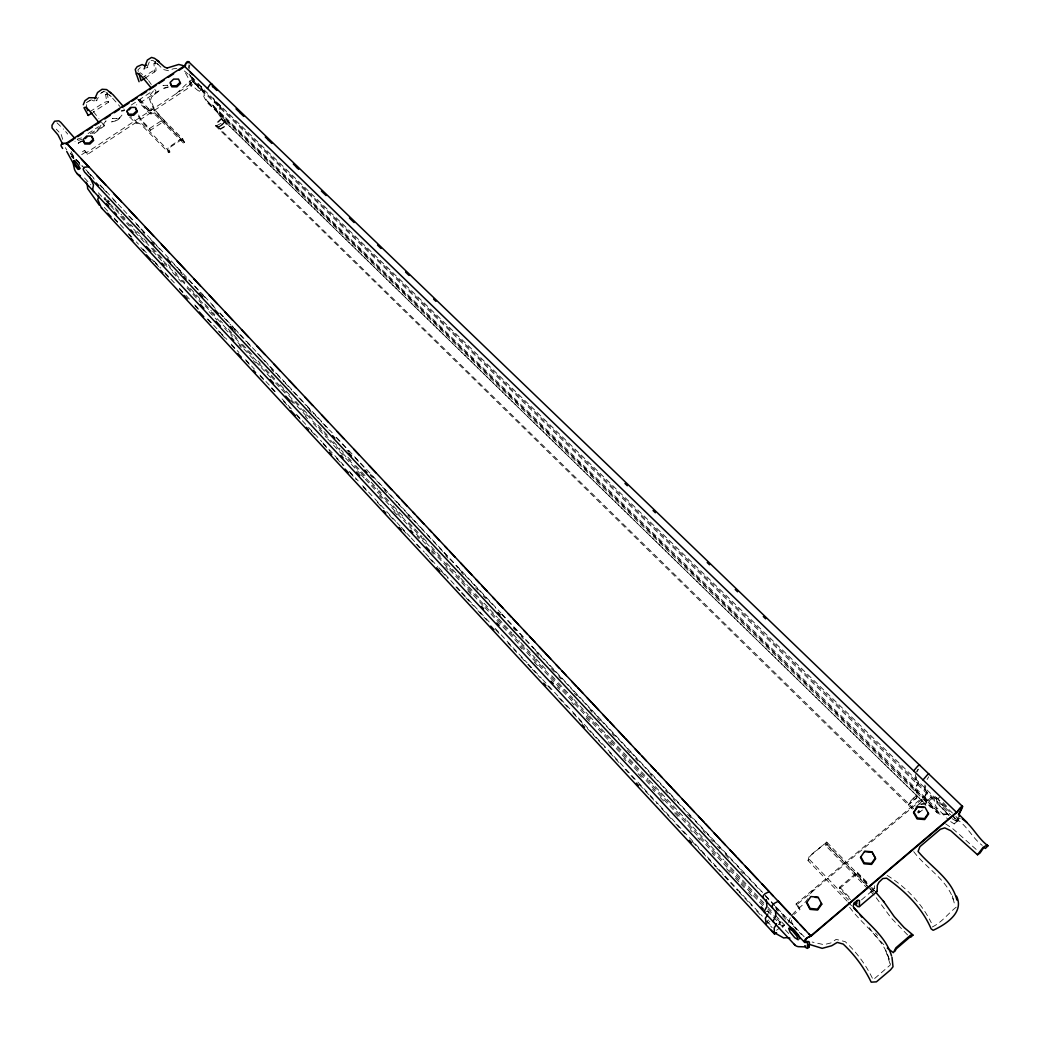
<?xml version="1.0" encoding="UTF-8"?>
<svg xmlns="http://www.w3.org/2000/svg" width="1040" height="1040" viewBox="0 0 1040 1040"><rect width="100%" height="100%" fill="white"/><g stroke="black" fill="none" stroke-linecap="round" stroke-linejoin="round"><path stroke-width="0.75" stroke-dasharray="5 3.75" d="M912.431 809.107L215.553 125.84L216.489 123.032L221.429 118.235L925.704 804.336L221.429 118.235M867.035 883.623L857.259 873.613L857.285 872.261L839.657 887.159L839.657 888.485L850.473 899.691M936.793 797.745L936.728 800.553L939.419 805.428L949.026 815.607M861.497 899.873L874.484 888.836L874.588 885.768M915.707 774.514L915.187 782.028L917.592 782.795L914.576 790.66L916.981 791.245L916.526 797.576L908.908 803.985L916.396 795.184L908.401 803.283L908.336 804.96L916.864 797.992L917.722 790.257A10.491 2.912 -45.2 0 1 918.19 783.965A8.489 2.366 -45.1 0 0 918.359 781.638L916.162 781.352L916.474 776.815M952.432 813.007L935.233 796.354L927.511 801.853L927.641 800.384L923.676 796.536L923.559 798.005L796.211 905.203L800.072 909.285L794.014 914.394M924.898 785.005L924.417 790.985L926.809 791.713L923.845 798.07L923.949 799.89L926.12 800.137L925.6 806.429M925.756 785.785L925.392 790.296L927.576 790.569A8.515 2.34 -45.1 0 1 927.381 792.883A10.53 2.873 -45.2 0 0 926.861 799.136L926.562 805.61M958.1 817.349L957.736 820.482A5.72 1.664 48.4 0 1 956.384 820.859L953.602 819.39M788.749 922.623C790.439 910.715 805.805 906.555 809.51 895.063M791.557 920.062L791.856 922.818L796.536 929.825M776.841 918.684L783.497 925.808L782.808 927.225M188.461 67.99L188.994 64.818M189.059 69.095L189.865 65.13M143.975 69.615L144.586 67.522M935.233 796.354L934.089 802.789L936.767 807.664L948.441 819.858M950.651 821.613L954.213 823.901L955.422 820.3L958.087 818.038L962.26 818.857M954.213 823.901L956.878 821.639L958.087 818.038M94.172 133.536L104.143 125.957L106.002 120.835L100.36 128.245L92.547 133.588M105.352 200.382L105.456 198.887L104.039 198.692M88.998 101.036L90.532 100.048L86.333 102.765L86.489 107.12M779.012 922.779L780.286 922.376L778.7 924.69L781.339 921.648L779.233 922.09M775.736 915.642L784.537 925.08L783.081 927.485M193.362 78.884L188.591 82.017L189.306 83.889L194.077 80.743L196.261 81.068L183.872 70.551C188.799 77.662 191.204 86.853 199.368 91.312L199.927 90.181L196.833 82.433M199.368 91.312L202.098 88.751L200.928 85.501M153.439 90.909L149.617 95.576L149.201 98.657L152.646 106.99L156.403 112.619M138.398 116.35L142.168 121.992L150.371 130.312L164.645 120.874L154.752 109.642L150.592 100.048L151.541 97.045L154.44 94.536L156.13 91.312L154.739 89.336M108.979 204.243L109.525 203.255M916.643 771.42L917.904 769.301M916.955 771.888L918.567 769.158M927.095 779.532L928.72 776.802M98.358 97.5L96.135 100.828L97.851 100.204L93.626 100.893L91.507 99.879M144.768 78.312L154.453 71.994L153.985 63.752L157.053 60.463M100.945 125.307L98.904 128.18L89.739 134.186M810.459 893.776L814.255 888.615M106.262 98.683L105.651 94.64L109.187 91.702M149.318 61.984L146.523 68.614L147.836 67.574L143.676 68.224M917.475 812.162L918.905 810.472M919.113 810.771L917.969 812.864L922.506 809.51M107.185 92.625L108.667 102.089L93.054 112.229M939.484 797.186L937.963 798.785L941.564 804.466L946.699 808.561M915.603 807.248L922.181 800.813L919.1 804.323M221.884 118.742L216.944 123.539L216.645 125.658L915.642 810.589M176.371 93.561L188.591 82.017L190.736 84.11L191.464 85.982L87.438 154.427L84.513 150.423L79.599 153.647M849.641 907.27C863.2 926.172 886.899 940.186 890.383 964.912L873.132 979.797C866.385 965.406 856.895 952.458 845.208 941.668L836.186 939.367L830.96 942.903L823.953 944.684L812.136 942.019M957.528 820.898L958.529 820.053M154.453 71.994L156.039 70.642L155.428 61.724M839.657 888.485L857.259 873.613M796.211 905.203L796.146 903.864L923.676 796.536M927.641 800.384L933.465 795.47M922.467 810.043L917.384 813.839M767.715 923.221L769.86 921.414M847.119 901.134L808.015 860.548L809.354 859.417L809.276 857.376L810.602 855.569L824.382 844.051L825.747 843.609L868.712 887.653M874.016 895.141L825.786 845.676L827.125 844.558L826.709 842.101L809.237 856.206L808.015 860.548M140.296 67.6L137.904 69.927L138.996 74.269M154.44 94.536L160.199 90.025L136.487 104.936M153.985 63.752L155.48 62.595L157.989 64.415M776.49 930.28L779.922 927.836M768.833 919.997L766.558 921.609L772.148 927.654M82.108 140.712L78.195 143.39L82.511 141.388L77.415 142.792L74.997 141.388M129.532 116.935L136.032 123.318L139.516 123.513L141.635 125.138L168.792 152.737L169.897 152.009L168.779 149.305L169.507 147.667L180.83 140.153L182.299 140.322L183.391 143.026L184.496 142.298L182.741 138.879L155.181 111.254L151.957 108.888L147.433 108.55L148.694 108.849L138.983 98.501M138.606 114.998L141.401 120.172L149.604 128.492L163.904 119.067M81.679 154.661L85.371 152.243M84.513 150.423L86.593 152.607L190.736 84.11M131.274 105.027L152.477 91.117M88.075 133.562L98.566 126.685M932.256 926.965C942.006 922.363 948.402 913.094 956.566 906.919M89.765 111.813L104 102.518L107.575 101.4L108.667 102.089M141.7 78.078L152.581 71.084L156.039 70.642M105.014 91.728L103.493 91.611L98.995 94.536M101.621 92.82L103.493 91.611M86.333 102.765L87.789 101.829M782.21 926.211L783.497 925.808M782.444 925.535L784.537 925.08M920.296 804.154L924.222 803.322L936.663 808.665A19.461 9.425 -29.4 0 0 948.662 813.501A16.965 8.333 -29.7 0 1 949.962 813.696M921.284 804.557L923.247 804.141L935.207 808.977C936.871 817.414 946.01 812.838 951.34 815.49M105.651 94.64L107.601 93.86M168.155 86.827L162.123 88.764L168.142 87.308M77.389 139.113L81.523 137.852M81.887 139.334L78.663 140.322L76.232 139.165M779.207 923.325L780.806 922.922M124.098 110.344L121.264 110.955L124.449 110.968M107.159 202.033L108.758 202.917M176.813 68.419L172.991 68.861L168.987 70.863L163.111 69.459L157.261 63.57M107.081 201.266L109.525 201.864L106.392 198.523L106.405 199.901M103.961 197.912L105.443 197.743M874.484 888.836L872.508 887.848M151.099 60.567L152.958 60.463L156.182 62.79M765.7 911.638L768.196 911.586L768.638 913.198M182.741 138.879L180.531 139.204L168.129 147.745L167.674 150.046L168.792 152.737M955.422 820.3L959.504 821.197C968.383 828.269 973.115 838.539 982.254 845.39M216.645 125.658L222.417 122.642L222.43 120.913C219.05 108.498 203.294 104.728 202.761 91.338C201.175 86.151 194.792 85.371 192.699 80.561A4.095 0.91 56.6 0 1 191.321 78L190.294 75.309M951.665 815.763L957.385 820.014A5.72 1.664 48.4 0 0 958.737 819.637M887.12 875.42C905.372 886.522 921.804 903.344 931.281 922.753M219.57 104.858L216.541 103.298L214.942 99.021M952.12 818.61L956.878 821.639M201.539 89.882C195.858 86.164 191.425 80.548 189.358 74.061M945.542 823.784L953.407 829.218L976.859 850.018M201.552 87.009L196.937 81.965M148.525 110.5L147.745 109.954L151.034 110.006L154.817 112.736L182.299 140.322M192.14 77.467A4.095 0.91 56.6 0 0 193.505 80.028L195.234 82.628L200.473 86.359L951.951 814.177M140.049 72.644L142.545 74.49M56.966 122.824L63.544 129.207M137.839 99.255L143.663 106.21L151.476 113.165L155.038 113.295L157.183 114.894L184.496 142.298M106.054 92.534L111.215 96.668L120.016 106.548M872.469 889.187L874.549 890.812M946.647 806.221L941.226 800.553M776.048 906.828L776.516 910.221M109.161 94.952L111.215 96.668M215.553 125.84L218.907 126.698L223.197 123.838L223.873 122.382L213.07 105.456A14.586 13.884 57.9 0 1 203.853 91.481A12.662 12.077 55.7 0 0 200.473 86.359M195.234 82.628L950.586 814.71M195.221 83.902L948.974 814.905M213.07 105.456L936.663 808.665M213.057 106.717L935.207 808.977M189.306 83.889L191.464 85.982M207.844 101.751L938.561 812.37M207.844 103.025L937.092 812.682M907.569 934.934L891.02 917.8L875.134 896.285M883.831 944.684L873.106 933.14L867.919 925.821M183.391 143.026L156.091 115.609L153.959 114.01L150.397 113.867L146.861 110.76L141.843 105.378L138.151 99.489M169.897 152.009L142.727 124.423L140.608 122.798L137.124 122.603L129.61 115.141M857.285 872.261L868.153 883.389M826.709 842.101L869.804 886.236M870.948 887.393L874.341 890.877M827.125 844.558L868.634 887.094M869.752 888.238L875.368 893.984M869.843 888.81L875.498 894.608M839.657 887.159L850.486 898.378M809.354 859.417L848.471 899.977M848.237 902.291L851.591 905.762M796.146 903.864L799.994 907.959L800.072 909.285M56.303 129.194L59.072 132.132M70.226 153.023L84.643 168.428M85.761 169.611L89.089 173.16M90.194 174.356L95.745 180.271M100.191 185.016L122.395 208.728M123.5 209.911L170.131 259.714M171.236 260.897L203.424 295.269M204.542 296.465L215.644 308.321M220.077 313.053L233.402 327.288M234.52 328.471L332.202 432.796M336.648 437.541L500.942 613.002M502.06 614.185L804.206 936.845M70.499 153.777L74.724 158.301M75.79 159.432L82.134 166.218M87.581 172.042L94.237 179.153M99.788 185.081L102.011 187.447M103.116 188.63L108.667 194.558M113.113 199.303L116.441 202.852M128.648 215.904L131.976 219.453M136.409 224.198L139.737 227.747M140.855 228.943L146.406 234.871M150.839 239.603L155.285 244.348M156.39 245.531L161.941 251.459M174.148 264.498L177.476 268.06M178.581 269.243L184.132 275.171M188.578 279.916L193.011 284.661M194.129 285.844L200.785 292.955M201.89 294.138L207.441 300.066M211.887 304.811L215.215 308.36M219.648 313.105L222.976 316.667M224.094 317.85L230.75 324.961M231.855 326.144L238.511 333.255M239.629 334.451L246.285 341.562M247.39 342.745L252.941 348.673M257.387 353.418L260.715 356.967M261.82 358.15L268.476 365.274M269.594 366.457L276.25 373.568M277.355 374.751L284.024 381.862M285.129 383.045L291.785 390.169M292.903 391.352L306.215 405.574M307.32 406.757L313.989 413.868M315.094 415.064L321.75 422.175M322.868 423.358L329.524 430.469M336.18 437.58L349.505 451.802M355.043 457.73L359.489 462.475M360.594 463.658L366.145 469.586M370.591 474.331L397.215 502.788M398.333 503.971L404.989 511.082M406.094 512.265L420.524 527.683M421.642 528.866L442.728 551.382M443.833 552.578L458.263 567.983M459.368 569.166L496.002 608.296M501.54 614.211L533.728 648.596M534.833 649.779L670.241 794.404M671.346 795.6L761.241 891.618M765.479 896.142L774.215 905.476M775.307 906.646L801.515 934.635M71.656 156.065L73.866 158.431M142.662 231.959L144.885 234.325M180.401 272.285L182.611 274.651M233.662 329.212L235.885 331.578M271.401 369.538L273.611 371.904M309.127 409.851L311.35 412.23M346.866 450.177L349.076 452.556M370.162 475.085L372.385 477.464M384.592 490.503L386.815 492.882M407.901 515.411L410.111 517.777M445.627 555.737L447.85 558.103M461.162 572.338L463.385 574.704M475.592 587.756L477.815 590.122M483.353 596.063L485.576 598.429M513.318 628.082L515.541 630.448M521.092 636.376L523.315 638.755M536.627 652.99L538.85 655.356M551.057 668.408L554.385 671.957M558.818 676.702L561.041 679.081M574.353 693.303L576.576 695.682M589.901 709.917L592.111 712.283M597.662 718.211L599.885 720.59M612.092 733.629L614.315 736.008M627.627 750.23L629.85 752.609M635.401 758.537L637.611 760.916M649.818 773.955L652.041 776.334M665.353 790.556L667.576 792.935M673.127 798.863L675.35 801.229M687.557 814.281L690.885 817.843M703.092 830.882L705.315 833.261M710.853 839.189L713.076 841.555M717.522 846.3L719.732 848.679M725.283 854.607L728.611 858.156M740.818 871.208L743.041 873.574M775.983 908.778L778.154 911.105M782.509 915.759L785.759 919.243M71.383 156.416L73.502 158.678M147.94 110.058L142.922 104.676L139.23 98.774M115.063 207.805L121.719 214.929M122.824 216.125L125.034 218.491M130.585 224.432L132.795 226.811M137.228 231.556L139.451 233.935M143.884 238.68L147.212 242.242M152.75 248.183L162.721 258.869M168.272 264.81L170.482 267.189M174.915 271.934L177.138 274.313M182.676 280.241L184.886 282.62M190.437 288.561L200.408 299.247M204.841 303.992L211.497 311.116M212.602 312.312L214.825 314.678M220.363 320.619L222.573 322.998M228.124 328.939L232.557 333.684M233.662 334.867L238.095 339.625M242.528 344.37L253.617 356.252M258.05 360.997L260.26 363.376M265.811 369.317L270.244 374.062M271.349 375.245L275.782 380.003M280.215 384.748L291.304 396.63M295.737 401.375L299.052 404.937M303.485 409.682L307.931 414.44M309.036 415.623L313.469 420.381M317.902 425.126L328.978 436.995M333.424 441.753L340.067 448.877M341.172 450.06L343.395 452.439M347.828 457.184L351.156 460.746M355.589 465.504L366.665 477.373M371.098 482.131L377.754 489.255M378.859 490.438L381.082 492.817M385.515 497.562L388.843 501.124M393.276 505.882L404.352 517.751M408.785 522.509L422.084 536.757M423.202 537.94L426.53 541.502M430.963 546.26L442.039 558.129M446.472 562.874L459.771 577.135M460.889 578.318L467.532 585.442M468.637 586.625L474.188 592.566M475.293 593.762L479.726 598.507M484.159 603.252L497.458 617.5M498.576 618.696L511.875 632.944M512.98 634.127L519.623 641.251M520.741 642.447L535.145 657.878M536.25 659.074L547.339 670.943M551.772 675.701L557.31 681.629M558.428 682.825L572.832 698.256M573.937 699.452L588.354 714.883M589.459 716.066L610.519 738.634M611.624 739.817L648.206 779.012M649.311 780.195L685.893 819.39M686.998 820.573L715.819 851.448M716.924 852.644L723.58 859.768M724.685 860.951L766.805 906.074M767.91 907.27L773.448 913.198M105.456 198.887L108.576 202.241M109.694 203.424L766.87 907.985M767.975 909.181L775.736 917.488M84.513 177.996L90.896 184.834M98.332 192.816L104.975 199.94M106.093 201.136L109.408 204.698M110.513 205.881L114.946 210.639M120.484 216.58L129.35 226.096M134.888 232.037L144.859 242.736M152.62 251.056L157.04 255.801M158.158 256.997L167.011 266.5M172.549 272.441L181.415 281.957M186.953 287.898L201.357 303.342M209.105 311.662L216.866 319.982M224.614 328.302L232.375 336.622M237.913 342.563L260.065 366.34M261.17 367.523L271.141 378.222M275.574 382.98L286.65 394.862M291.083 399.62L308.815 418.626M313.235 423.384L326.534 437.645M327.639 438.841L359.762 473.304M360.88 474.487L364.195 478.062M365.3 479.245L378.599 493.506M379.704 494.702L411.827 529.165M416.26 533.923L427.336 545.805M431.769 550.55L483.834 606.411M484.939 607.607L762.996 905.918M767.429 910.676L789.36 934.206M238.953 345.15L241.163 347.529M253.318 360.581L255.541 362.96M290.927 400.946L293.137 403.325M305.292 416.377L307.502 418.756M379.379 495.924L381.589 498.29M393.757 511.355L397.072 514.917M416.975 536.276L419.185 538.655M431.353 551.72L433.563 554.086M445.731 567.151L447.941 569.517M467.844 590.889L471.159 594.451M519.818 646.685L522.028 649.064M534.196 662.116L537.511 665.678M557.414 687.05L559.624 689.429M571.792 702.481L574.002 704.86M586.17 717.912L589.485 721.474M608.283 741.663L611.598 745.225M623.766 758.277L625.976 760.656M638.131 773.708L641.459 777.27M652.509 789.152L654.719 791.518M660.257 797.459L663.572 801.021M674.622 812.89L677.95 816.452M690.105 829.504L692.315 831.883M697.853 837.824L700.063 840.19M712.218 853.255L714.441 855.621M726.596 868.686L729.911 872.248M735.449 878.176L739.869 882.934M740.974 884.117L744.289 887.679M748.709 892.424L752.037 895.986M104.26 207.376L108.68 212.134M114.205 218.088L124.137 228.787M128.557 233.545L131.872 237.107M136.279 241.865L138.489 244.244M142.909 249.002L147.329 253.76M153.946 260.897L160.576 268.034M164.996 272.792L174.928 283.491M179.348 288.249L184.86 294.19M185.965 295.386L190.385 300.144M194.805 304.902L199.212 309.66M208.052 319.163L212.472 323.921M213.577 325.117L226.824 339.378M231.244 344.136L238.966 352.469M245.596 359.606L254.423 369.109M259.948 375.063L277.615 394.082M282.035 398.84L291.967 409.552M296.387 414.31L307.424 426.192M308.529 427.388L321.776 441.649M322.881 442.845L343.863 465.439M349.375 471.38L358.215 480.896M362.635 485.654L373.672 497.549M374.777 498.732L395.759 521.326M396.864 522.522L400.166 526.084M401.271 527.28L410.111 536.796M411.216 537.979L424.463 552.253M425.568 553.436L437.71 566.527M438.815 567.71L460.902 591.5M462.007 592.683L490.711 623.61M495.131 628.355L527.15 662.844M528.255 664.04L541.502 678.301M542.607 679.497L658.541 804.362M659.646 805.558L762.333 916.149M766.74 920.907L772.369 926.965M114.296 218.881L117.611 222.456M128.661 234.364L130.884 236.743M140.829 247.468L146.354 253.422M151.879 259.376L154.089 261.755M155.194 262.951L159.614 267.709M165.152 273.663L169.572 278.434M179.517 289.146L183.937 293.917M195 305.825L198.315 309.4M207.155 318.929L211.575 323.687M218.205 330.837L220.415 333.216M221.52 334.412L224.835 337.974M231.478 345.124L235.898 349.895M245.843 360.607L250.263 365.378M260.221 376.09L264.641 380.861M271.271 387.998L276.796 393.952M283.426 401.102L290.056 408.252M296.699 415.389L302.224 421.343M311.064 430.872L316.589 436.826M323.232 443.976L329.862 451.126M336.492 458.276L343.122 465.413M349.752 472.563L356.395 479.713M363.025 486.85L368.55 492.804M377.39 502.333L381.81 507.104M389.558 515.437L395.083 521.391M402.818 529.724L408.343 535.691M416.078 544.024L421.616 549.978M429.351 558.311L434.876 564.265M441.506 571.415L448.136 578.565M455.884 586.898L460.304 591.656M461.409 592.852L464.724 596.427M465.829 597.623L473.564 605.956M477.984 610.714L486.837 620.243M495.677 629.772L501.202 635.726M507.832 642.876L516.672 652.405M521.105 657.163L526.63 663.117M527.735 664.313L531.05 667.888M532.155 669.071L539.89 677.417M547.625 685.75L553.163 691.704M558.688 697.658L567.528 707.187M573.053 713.141L583.011 723.866M587.431 728.624L591.851 733.395M592.956 734.578L597.376 739.349M598.481 740.532L605.111 747.682M609.531 752.453L619.489 763.165M625.014 769.119L634.959 779.844M639.379 784.602L649.337 795.327M650.442 796.51L657.072 803.66M661.492 808.418L671.437 819.143M675.857 823.901L685.815 834.626M692.445 841.776L701.285 851.305M702.39 852.488L715.663 866.788M716.768 867.971L723.398 875.121M724.503 876.304L737.763 890.604M738.868 891.787L752.141 906.087M756.561 910.845L762.086 916.799M144.742 76.453L147.628 79.599M875.498 933.127L877.578 935.454M93.392 111.644L98.917 118.56M913.705 851.63C926.51 868.92 949.429 880.763 954.213 902.993L952.302 895.921M65.676 131.612L67.678 134.069M955.877 816.335L959.504 821.197M148.59 80.652L151.307 84.5M101.595 122.278L104.143 125.957M65.299 147.654L66.742 149.838M953.108 815.295L955.097 819.091M71.162 151.619L74.087 157.404M77.857 160.862L80.028 165.152M123.812 108.875L124.631 110.526M86.593 152.607L87.438 154.427M149.604 128.492L150.371 130.312M888.901 958.698L885.651 950.287L890.383 964.912M213.538 97.994L215.657 103.649L219.232 105.937L219.83 107.9L219.037 112.632L220.22 115.076L223.223 116.597L226.213 124.618L225.667 125.827L219.895 128.843L219.661 127.491L225.134 121.914L224.679 121.407L218.816 127.634L219.687 129.805L226.902 125.333L223.626 115.713A7.878 5.408 -46.9 0 1 220.662 107.77A6.357 4.394 -46.6 0 0 220.051 105.391M61.191 134.537L62.699 139.308M825.747 843.609L825.786 845.676M121.953 115.102L117.676 120.393L111.592 121.901L117.702 119.938L121.953 115.102M167.479 85.28L162.968 85.397L167.479 85.28M117.078 118.469L112.45 118.469L117.078 118.469M150.072 110.123L149.24 110.344L150.215 110.214"/><path stroke-width="1.5" d="M856.817 900.861L856.778 903.89L854.815 902.863M854.802 904.176L857.909 906.659L859.378 906.581L859.469 900.549L857.779 900.224L853.905 903.058L853.164 906.568C866.021 922.805 885.482 935.038 891.501 955.825M859.378 906.581L877.097 891.514L877.318 885.391L878.93 882.271L882.817 878.527L886.587 878.176C904.969 890.955 922.181 907.92 931.138 928.85L933.14 930.293C945.516 924.612 964.574 912.535 956.514 896.168M807.716 947.18A5.85 1.196 50.1 0 0 808.795 947.05C811.291 937.469 805.909 944.242 805.558 939.952L805.883 939.302A3.211 0.845 -43.8 0 1 808.08 937.417L810.992 936.182L956.41 812.812L960.791 807.287A2.769 0.715 -45.2 0 1 962.676 806.676L959.452 813.475L959.088 816.556M808.821 947.466L809.341 944.385L822.185 948.35L831.727 945.737L837.252 942.396L843.219 944.086C854.763 954.98 864.292 967.876 871.195 982.163L876.408 981.838L890.461 969.943L893.009 966.784L891.995 957.242M144.716 66.742L147.355 60.047L151.541 57.421L154.531 58.318L159.003 61.542M94.731 98.787L97.578 92.495L102.05 89.271L106.6 89.57L110.903 92.911M83.278 104.741L84.929 100.711L89.076 97.708L96.408 97.864M958.464 814.229L961.48 809.094L961.389 807.391A3.133 0.806 -45.2 0 0 959.309 809.133L956.41 812.812M185.861 63.921L186.043 63.518A2.275 1.625 -47.2 0 1 187.759 62.452L188.227 62.816M185.211 66.001L185.627 65.104M977.509 854.763L983.138 847.288L987.103 845.104L988 845.767L985.387 848.432L984.477 847.769L983.086 848.562L979.992 853.06L977.509 854.763L950.82 830.765L944.775 827.892L940.42 829.231L919.906 846.651L918.073 851.435C931.177 867.256 951.73 878.969 956.891 900.016M894.751 951.483L896.337 948.779L910.312 936.754L911.846 936.455L909.805 936.624M928.395 813.111L924.586 818.558L917.319 817.986L913.874 811.98L917.683 806.559L924.937 807.118L928.642 813.865L924.677 819.546L917.098 818.948L913.523 812.682L917.488 807.04L923.533 807.508M821.444 903.461L817.44 909.116L810.134 908.453L806.858 902.174M207.428 88.465L210.132 84.344A2.041 1.417 -47.1 0 1 212.316 84.669L213.135 87.074M913.653 770.9L917.878 765.947A2.73 0.78 -45.3 0 1 919.789 765.414M923.013 779.935L927.251 774.982A2.743 0.767 -45.3 0 1 929.162 774.423M179.972 82.433L176.514 85.774L171.613 85.761L170.17 82.42L173.628 79.092L178.516 79.092L180.544 83.369L176.956 86.84L171.834 86.84L170.339 83.356M128.947 109.941L130.767 108.173M85.241 138.593L87.1 136.812M139.074 81.718L136.383 74.126L137.54 73.177L141.414 76.063L151.034 87.737M91.949 113.113L88.218 115.44L83.993 107.731L85.384 107.211L89.089 110.201L98.982 122.616M778.531 901.16L774.111 903.435A2.808 0.793 -43.8 0 0 772.096 906.204L772.538 907.881M769.47 891.501L765.037 893.75A2.795 0.806 -43.8 0 0 763.035 896.519L763.503 898.209M68.237 142.844L73.645 139.308M77.701 136.656L83.096 133.107M87.152 130.455L92.56 126.919M95.264 125.151L100.672 121.602M104.728 118.95L110.136 115.414M114.192 112.749L119.6 109.213M122.304 107.445L129.064 103.025M131.768 101.244L137.176 97.708M141.219 95.056L146.627 91.52M149.331 89.739L156.091 85.319M158.795 83.551L164.203 80.015M168.259 77.35L173.667 73.814M179.075 70.278L183.131 67.613M144.768 78.312L141.037 80.743L138.918 73.567M776.49 932.685L775.437 933.075M776.529 933.153L774.423 933.933L101.387 207.831L97.721 199.459A8.034 5.616 -41.7 0 0 98.449 195.39M73.918 160.875L74.698 160.498L77.805 164.307L80.119 168.493L79.326 168.857M167.323 67.977L178.776 64.454L182.819 65.494M88.803 166.738L84.435 167.245A2.067 1.469 -42.1 0 0 83.369 169.741L84.513 171.99L804.661 942.422L807.508 942.474L807.742 947.934A5.85 1.196 50.1 0 1 806.676 948.064L804.648 946.855L798.265 946.66A17.199 8.723 -32.8 0 1 794.313 944.307M65.949 144.079L66.885 143.728L73.554 150.839M146.445 65.234L144.443 65.611L142.155 64.532L137.163 66.69L135.239 69.446L136.383 74.126M875.602 891.631L877.097 891.514M911.17 935.454L913.211 935.285L911.391 934.817L910.013 935.649L895.882 947.817L893.386 952.666L887.289 948.116M864.552 851.63L872.118 852.254L875.641 858.65L871.572 864.422L863.98 863.785L860.483 857.389L864.708 851.188L871.975 851.786L875.355 857.922L871.455 863.46L864.162 862.849L860.808 856.713M815.295 897.364L818.337 897.624M64.142 143.585L63.765 143.546A2.314 1.677 -42 0 0 62.517 144.196M766.298 924.625L765.349 918.229A10.764 3.068 -43.6 0 0 767.624 914.186M804.713 945.802L805.935 946.127M167.193 68.12L164.528 67.028L157.053 60.463M789.867 926.9L793.455 929.045L798.421 935.051L799.799 938.86M101.387 207.831L102.31 208.416M62.634 148.46L61.152 145.99A2.054 1.482 -42 0 1 62.192 143.507L66.56 143.052L184.21 66.027L186.862 61.932A2.015 1.43 -47.3 0 1 189.046 62.27M109.187 91.702L112.957 94.627L123.019 106.067M99.411 205.296L87.62 188.591A14.911 14.417 42 0 0 86.203 182.247M962.26 818.857C972.725 826.007 977.639 838.344 988 845.767M912.665 934.726L904.098 927.511L894.179 916.565L883.415 901.199M188.552 61.711L962.468 806.351M236.041 108.849L240.708 113.347M265.265 136.994L268.775 140.374M293.319 164.008L297.999 168.506M321.386 191.022L326.053 195.533M349.44 218.036L354.12 222.547M377.507 245.063L381.004 248.43M405.561 272.077L409.071 275.457M433.615 299.091L435.955 301.34M707.2 562.51L709.54 564.759M735.254 589.524L737.594 591.773M763.321 616.538L765.648 618.8M212.186 85.982L216.866 90.48M240.253 113.009L243.763 116.376M268.32 140.023L271.83 143.403M296.387 167.05L298.727 169.299M625.001 483.47L627.328 485.719M653.055 510.497L655.395 512.746M190.281 72.345L192.66 74.633M958.555 814.06L966.979 822.419M853.827 908.089L857.181 911.56M876.616 893.204L883.792 901.68M81.341 159.133L88.01 166.244M96.915 175.708L105.807 185.185M113.594 193.479L121.381 201.773M129.155 210.054L136.955 218.361M144.742 226.655L153.634 236.132M161.408 244.4L169.208 252.707M176.982 260.975L184.782 269.295M193.661 278.746L200.356 285.87M209.222 295.321L217.035 303.641M224.822 311.935L232.609 320.229M241.475 329.667L248.183 336.817M257.075 346.294L264.862 354.575M273.715 364.013L280.436 371.163M289.289 380.588L296.01 387.751M304.915 397.228L312.689 405.509M321.542 414.934L328.263 422.097M337.168 431.574L343.837 438.685M353.782 449.267L359.411 455.26M369.356 465.855L376.09 473.031M384.995 482.508L391.664 489.619M397.15 495.456L399.373 497.822M401.596 500.201L407.238 506.194M412.724 512.044L414.947 514.41M417.248 516.867L423.917 523.965M429.403 529.802L431.626 532.168M433.849 534.534L439.491 540.553M444.964 546.377L447.187 548.756M449.501 551.213L455.065 557.141M460.538 562.965L463.879 566.514M465.075 567.801L471.757 574.899M476.099 579.54L479.44 583.089M481.663 585.468L487.318 591.487M492.791 597.311L495.014 599.677M497.328 602.147L502.892 608.075M508.352 613.886L511.693 617.435M512.902 618.735L518.466 624.65M523.926 630.461L527.254 634.01M529.594 636.506L535.145 642.421M539.487 647.049L543.933 651.781M545.155 653.081L550.719 659.009M556.166 664.807L559.507 668.356M561.73 670.722L566.293 675.584M571.74 681.382L576.186 686.127M577.421 687.44L582.972 693.355M587.301 697.97L591.747 702.702M592.995 704.015L598.546 709.943M602.875 714.545L608.439 720.46M609.674 721.786L614.12 726.531M618.436 731.12L624 737.048M625.248 738.374L630.812 744.289M635.128 748.891L639.574 753.623M641.927 756.132L646.373 760.877M650.689 765.466L656.253 771.394M657.501 772.72L661.947 777.465M666.263 782.041L671.814 787.969M673.075 789.308L678.639 795.223M681.967 798.785L688.493 805.727M689.754 807.079L694.2 811.811M698.503 816.387L704.067 822.315M705.328 823.654L709.774 828.399M714.077 832.975L720.746 840.073M722.007 841.425L725.348 844.974M729.794 849.719L736.32 856.661M737.581 858.013L742.04 862.745M745.368 866.294L752.999 874.419M753.155 874.588L757.601 879.333M762.06 884.065L768.56 890.994M770.783 893.373L773.175 895.908M777.621 900.653L790.257 914.095M793.195 917.241L797.654 921.973M800.072 924.56L805.532 930.371M808.808 933.868L810.992 936.182L66.56 143.052L66.885 143.728M96.226 182.975L98.449 185.341M151.723 242.294L153.946 244.673M167.258 258.908L170.599 262.47M183.911 276.705L186.134 279.084M199.446 293.319L202.787 296.881M214.994 309.933L218.322 313.495M230.529 326.547L232.752 328.913M332.631 435.695L334.854 438.074M349.284 453.492L351.507 455.871M364.819 470.106L367.042 472.485M498.004 612.482L500.227 614.861M106.561 203.788L108.771 206.154M114.296 212.095L116.506 214.474M130.884 229.905L133.094 232.284M146.367 246.532L150.787 251.29M161.85 263.159L164.06 265.538M200.551 304.72L203.866 308.282M216.034 321.347L220.454 326.105M231.517 337.974L233.727 340.353M270.218 379.535L273.533 383.11M285.701 396.162L290.121 400.92M340.977 455.546L343.2 457.925M356.46 472.173L359.775 475.735M410.644 530.361L412.854 532.74M426.127 546.988L429.442 550.55M481.416 606.359L483.626 608.738M496.899 622.986L499.109 625.365M551.083 681.187L553.293 683.553M761.176 906.815L763.386 909.194M76.973 173.459L794.963 945.1M107.731 213.226L111.046 216.788M130.91 238.212L133.12 240.591M146.367 254.865L150.774 259.623M160.706 270.335L162.916 272.714M183.885 295.321L187.2 298.896M199.342 311.974L203.749 316.732M237.965 353.626L241.28 357.188M253.422 370.279L255.619 372.658M290.94 410.735L295.36 415.493M306.384 427.388L308.594 429.767M329.563 452.374L331.773 454.753M345.02 469.04L348.322 472.602M383.643 510.679L385.853 513.058M399.1 527.332L401.297 529.724M436.618 567.788L439.933 571.363M490.698 626.093L494.013 629.668M543.673 683.202L545.883 685.581M582.296 724.854L584.506 727.233M636.376 783.159L638.586 785.538M689.351 840.268L691.561 842.647M75.01 138.593L60.736 122.33L58.786 120.835L54.6 121.212L52 125.255L52.065 127.985L58.045 134.979L62.569 143.988M859.859 914.563L861.887 917.137M87.633 114.413L88.218 115.44M771.498 930.228L772.148 931.476L783.679 937.963A19.838 10.036 -33.4 0 1 789.919 938.132M66.716 151.424L73.073 162.994L74.503 169.364A12.87 12.402 44.4 0 0 78.026 174.525A14.911 14.417 42 0 1 80.379 175.708M89.583 176.592L93.483 184.86L92.755 188.968A6.461 4.537 -42.1 0 0 94.094 191.789M135.876 108.199L137.332 111.748L133.679 115.271L128.557 115.245L127.114 111.696M92.209 136.851L93.613 140.465L89.882 144.04L84.76 143.988L83.382 140.374M184.483 66.729L184.21 66.027L956.475 812.266L810.979 935.701L806.572 938.093A2.834 0.754 -43.8 0 0 804.505 940.849L804.661 942.422M86.489 107.12L87.815 110.708M766.324 899.678L766.935 906.451L764.647 910.559A8.671 2.47 -43.7 0 0 764.829 912.626M774.423 933.933L774.189 927.758A10.803 3.016 -43.6 0 0 776.49 923.702M775.476 911.196L775.866 916.032L773.565 920.127A8.71 2.431 -43.8 0 0 773.734 922.181M821.769 904.163L817.609 910.052L809.991 909.363L806.572 902.811L810.862 896.558L818.142 897.195L821.769 904.163M136.734 110.812L133.224 114.205L128.31 114.179L126.932 110.773L130.442 107.393L135.33 107.419L136.734 110.812M92.976 139.542L89.401 142.974L84.487 142.935L83.161 139.464L86.736 136.045L91.637 136.084L92.976 139.542M73.671 161.408L72.917 161.772L75.14 165.789L78.104 169.429L78.871 169.078L73.671 161.408M792.116 930.384L788.684 928.317L790.01 931.97L794.755 937.69L798.2 939.796L796.887 936.143L792.116 930.384"/></g></svg>
